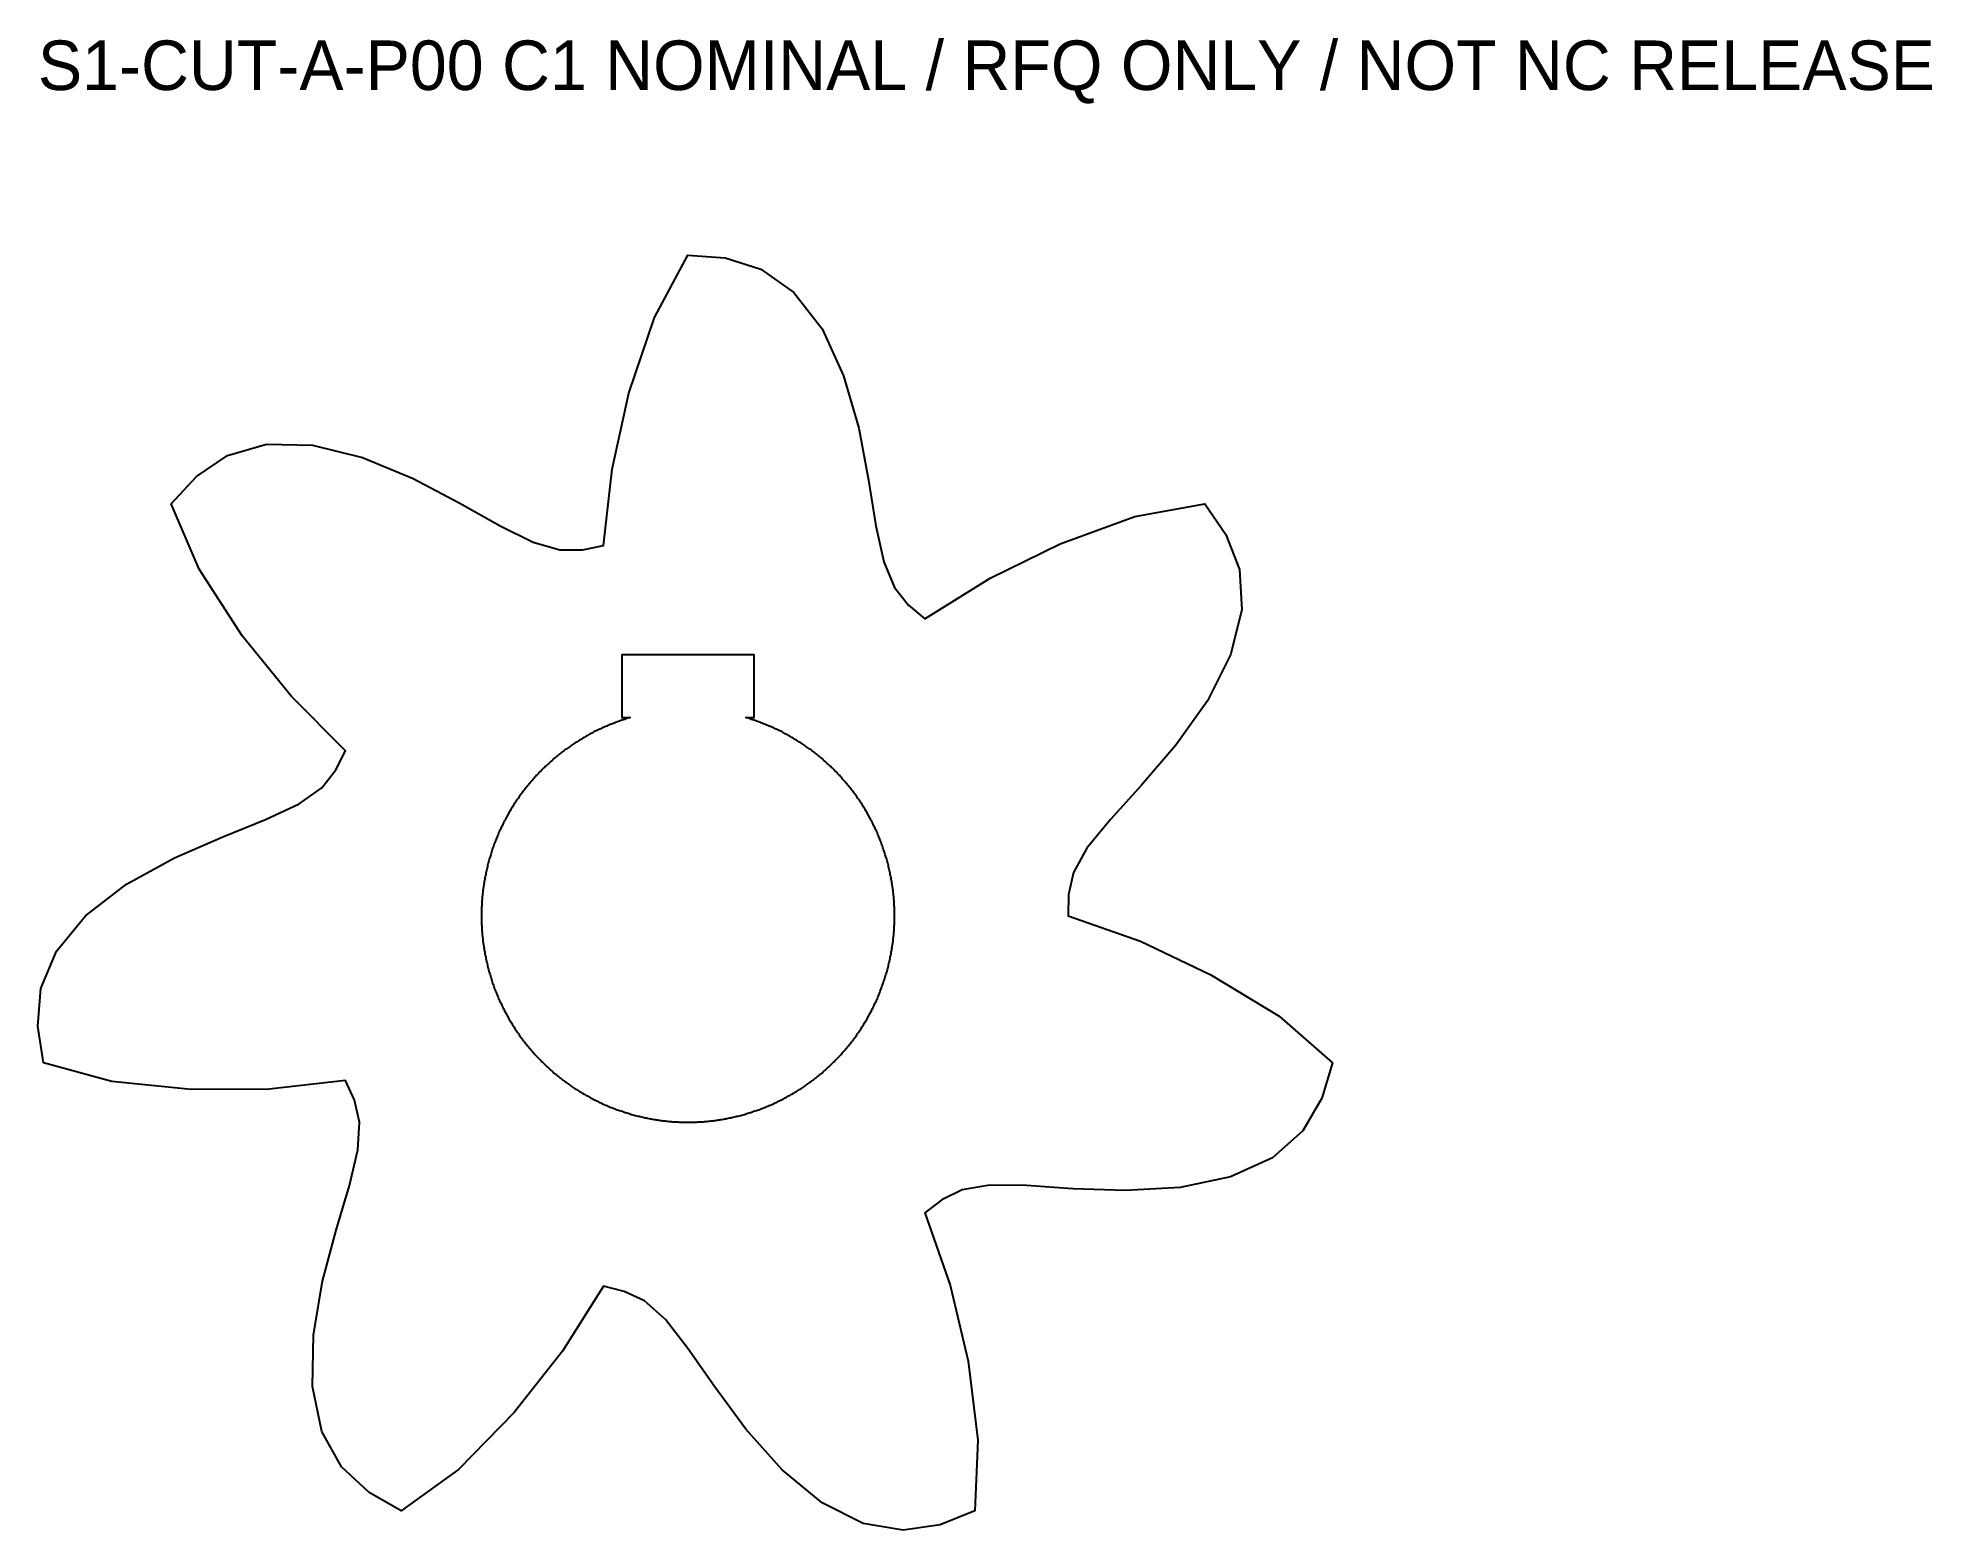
# Model space of a CAD drawing. Header units: millimetres. Extents: x -39 to 75, y -37 to 53.
import ezdxf

# ---------------------------------------------------------------- set-up
doc = ezdxf.new("R2010")
doc.units = ezdxf.units.MM
doc.layers.add('CUT', color=7, linetype='Continuous')
doc.layers.add('INFO', color=7, linetype='Continuous')

msp = doc.modelspace()

# ---------------------------------------------------------------- linework, layer by layer
at = {"layer": 'CUT'}
for points in [[(31.65, -3.57), (35.77, -6.08), (39, -8.9), (38.35, -11.05), (37.2, -13.02), (35.37, -14.65), (32.84, -15.81), (29.78, -16.46), (26.48, -16.64), (23.29, -16.53), (20.49, -16.34), (18.26, -16.32), (16.6, -16.6), (15.37, -17.2), (14.34, -17.98), (15.87, -22.37), (16.95, -26.97), (17.55, -31.75), (17.36, -36.04), (15.27, -36.87), (13.02, -37.2), (10.6, -36.79), (8.11, -35.54), (5.7, -33.54), (3.5, -31.08), (1.6, -28.51), (0, -26.21), (-1.37, -24.45), (-2.63, -23.32), (-3.86, -22.74), (-5.12, -22.42), (-7.59, -26.36), (-10.52, -30.07), (-13.88, -33.52), (-17.36, -36.04), (-19.3, -34.93), (-20.97, -33.37), (-22.15, -31.22), (-22.73, -28.5), (-22.67, -25.37), (-22.12, -22.12), (-21.29, -19.03), (-20.49, -16.34), (-19.97, -14.17), (-19.87, -12.49), (-20.18, -11.16), (-20.72, -9.98), (-25.34, -10.5), (-30.07, -10.52), (-34.86, -10.04), (-39, -8.9), (-39.34, -6.68), (-39.16, -4.41), (-38.22, -2.15), (-36.45, 0), (-33.97, 1.91), (-31.08, 3.5), (-28.15, 4.78), (-25.56, 5.83), (-23.53, 6.78), (-22.15, 7.75), (-21.31, 8.83), (-20.72, 9.98), (-24, 13.27), (-26.97, 16.95), (-29.59, 20.99), (-31.27, 24.94), (-29.75, 26.59), (-27.87, 27.87), (-25.51, 28.55), (-22.73, 28.5), (-19.69, 27.75), (-16.64, 26.48), (-13.81, 24.99), (-11.37, 23.62), (-9.37, 22.62), (-7.75, 22.15), (-6.38, 22.16), (-5.12, 22.42), (-4.59, 27.04), (-3.57, 31.65), (-2.03, 36.22), (0, 40), (2.24, 39.84), (4.41, 39.16), (6.41, 37.74), (8.11, 35.54), (9.42, 32.69), (10.33, 29.52), (10.93, 26.38), (11.37, 23.62), (11.85, 21.43), (12.49, 19.87), (13.34, 18.81), (14.34, 17.98), (18.28, 20.45), (22.52, 22.52), (27.05, 24.18), (31.27, 24.94), (32.54, 23.09), (33.37, 20.97), (33.51, 18.52), (32.84, 15.81), (31.43, 13.02), (29.52, 10.33), (27.44, 7.91), (25.56, 5.83), (24.14, 4.1), (23.32, 2.63), (23.03, 1.29), (23, 0), (27.38, -1.54)], [(12.5, 0.15), (12.5, 0.23), (12.5, 0.31), (12.49, 0.38), (12.49, 0.46), (12.49, 0.54), (12.48, 0.61), (12.48, 0.69), (12.48, 0.77), (12.47, 0.84), (12.47, 0.92), (12.46, 1), (12.45, 1.07), (12.45, 1.15), (12.44, 1.23), (12.43, 1.3), (12.42, 1.38), (12.42, 1.45), (12.41, 1.53), (12.4, 1.61), (12.39, 1.68), (12.38, 1.76), (12.36, 1.83), (12.35, 1.91), (12.34, 1.99), (12.33, 2.06), (12.32, 2.14), (12.3, 2.21), (12.29, 2.29), (12.27, 2.36), (12.26, 2.44), (12.24, 2.51), (12.23, 2.59), (12.21, 2.66), (12.2, 2.74), (12.18, 2.81), (12.16, 2.89), (12.14, 2.96), (12.13, 3.04), (12.11, 3.11), (12.09, 3.19), (12.07, 3.26), (12.05, 3.33), (12.03, 3.41), (12.01, 3.48), (11.98, 3.56), (11.96, 3.63), (11.94, 3.7), (11.92, 3.78), (11.89, 3.85), (11.87, 3.92), (11.84, 3.99), (11.82, 4.07), (11.79, 4.14), (11.77, 4.21), (11.74, 4.28), (11.72, 4.36), (11.69, 4.43), (11.66, 4.5), (11.63, 4.57), (11.61, 4.64), (11.58, 4.71), (11.55, 4.78), (11.52, 4.85), (11.49, 4.92), (11.46, 5), (11.43, 5.07), (11.4, 5.14), (11.36, 5.21), (11.33, 5.28), (11.3, 5.34), (11.27, 5.41), (11.23, 5.48), (11.2, 5.55), (11.17, 5.62), (11.13, 5.69), (11.1, 5.76), (11.06, 5.82), (11.02, 5.89), (10.99, 5.96), (10.95, 6.03), (10.91, 6.09), (10.88, 6.16), (10.84, 6.23), (10.8, 6.29), (10.76, 6.36), (10.72, 6.43), (10.68, 6.49), (10.64, 6.56), (10.6, 6.62), (10.56, 6.69), (10.52, 6.75), (10.48, 6.82), (10.44, 6.88), (10.39, 6.94), (10.35, 7.01), (10.31, 7.07), (10.26, 7.13), (10.22, 7.2), (10.18, 7.26), (10.13, 7.32), (10.09, 7.38), (10.04, 7.45), (9.99, 7.51), (9.95, 7.57), (9.9, 7.63), (9.85, 7.69), (9.81, 7.75), (9.76, 7.81), (9.71, 7.87), (9.66, 7.93), (9.61, 7.99), (9.56, 8.05), (9.52, 8.11), (9.47, 8.16), (9.41, 8.22), (9.36, 8.28), (9.31, 8.34), (9.26, 8.39), (9.21, 8.45), (9.16, 8.51), (9.11, 8.56), (9.05, 8.62), (9, 8.67), (8.95, 8.73), (8.89, 8.78), (8.84, 8.84), (8.78, 8.89), (8.73, 8.95), (8.67, 9), (8.62, 9.05), (8.56, 9.11), (8.51, 9.16), (8.45, 9.21), (8.39, 9.26), (8.34, 9.31), (8.28, 9.36), (8.22, 9.41), (8.16, 9.47), (8.11, 9.52), (8.05, 9.56), (7.99, 9.61), (7.93, 9.66), (7.87, 9.71), (7.81, 9.76), (7.75, 9.81), (7.69, 9.85), (7.63, 9.9), (7.57, 9.95), (7.51, 9.99), (7.45, 10.04), (7.38, 10.09), (7.32, 10.13), (7.26, 10.18), (7.2, 10.22), (7.13, 10.26), (7.07, 10.31), (7.01, 10.35), (6.94, 10.39), (6.88, 10.44), (6.82, 10.48), (6.75, 10.52), (6.69, 10.56), (6.62, 10.6), (6.56, 10.64), (6.49, 10.68), (6.43, 10.72), (6.36, 10.76), (6.29, 10.8), (6.23, 10.84), (6.16, 10.88), (6.09, 10.91), (6.03, 10.95), (5.96, 10.99), (5.89, 11.02), (5.82, 11.06), (5.76, 11.1), (5.69, 11.13), (5.62, 11.17), (5.55, 11.2), (5.48, 11.23), (5.41, 11.27), (5.34, 11.3), (5.28, 11.33), (5.21, 11.36), (5.14, 11.4), (5.07, 11.43), (5, 11.46), (4.92, 11.49), (4.85, 11.52), (4.78, 11.55), (4.71, 11.58), (4.64, 11.61), (4.57, 11.63), (4.5, 11.66), (4.43, 11.69), (4.36, 11.72), (4.28, 11.74), (4.21, 11.77), (4.14, 11.79), (4.07, 11.82), (3.99, 11.84), (3.92, 11.87), (3.85, 11.89), (3.78, 11.92), (3.7, 11.94), (3.63, 11.96), (3.56, 11.98), (3.5, 12), (4, 12), (4, 15.8), (-4, 15.8), (-4, 12), (-3.5, 12), (-3.56, 11.98), (-3.63, 11.96), (-3.7, 11.94), (-3.78, 11.92), (-3.85, 11.89), (-3.92, 11.87), (-3.99, 11.84), (-4.07, 11.82), (-4.14, 11.79), (-4.21, 11.77), (-4.28, 11.74), (-4.36, 11.72), (-4.43, 11.69), (-4.5, 11.66), (-4.57, 11.63), (-4.64, 11.61), (-4.71, 11.58), (-4.78, 11.55), (-4.85, 11.52), (-4.92, 11.49), (-5, 11.46), (-5.07, 11.43), (-5.14, 11.4), (-5.21, 11.36), (-5.28, 11.33), (-5.34, 11.3), (-5.41, 11.27), (-5.48, 11.23), (-5.55, 11.2), (-5.62, 11.17), (-5.69, 11.13), (-5.76, 11.1), (-5.82, 11.06), (-5.89, 11.02), (-5.96, 10.99), (-6.03, 10.95), (-6.09, 10.91), (-6.16, 10.88), (-6.23, 10.84), (-6.29, 10.8), (-6.36, 10.76), (-6.43, 10.72), (-6.49, 10.68), (-6.56, 10.64), (-6.62, 10.6), (-6.69, 10.56), (-6.75, 10.52), (-6.82, 10.48), (-6.88, 10.44), (-6.94, 10.39), (-7.01, 10.35), (-7.07, 10.31), (-7.13, 10.26), (-7.2, 10.22), (-7.26, 10.18), (-7.32, 10.13), (-7.38, 10.09), (-7.45, 10.04), (-7.51, 9.99), (-7.57, 9.95), (-7.63, 9.9), (-7.69, 9.85), (-7.75, 9.81), (-7.81, 9.76), (-7.87, 9.71), (-7.93, 9.66), (-7.99, 9.61), (-8.05, 9.56), (-8.11, 9.52), (-8.16, 9.47), (-8.22, 9.41), (-8.28, 9.36), (-8.34, 9.31), (-8.39, 9.26), (-8.45, 9.21), (-8.51, 9.16), (-8.56, 9.11), (-8.62, 9.05), (-8.67, 9), (-8.73, 8.95), (-8.78, 8.89), (-8.84, 8.84), (-8.89, 8.78), (-8.95, 8.73), (-9, 8.67), (-9.05, 8.62), (-9.11, 8.56), (-9.16, 8.51), (-9.21, 8.45), (-9.26, 8.39), (-9.31, 8.34), (-9.36, 8.28), (-9.41, 8.22), (-9.47, 8.16), (-9.52, 8.11), (-9.56, 8.05), (-9.61, 7.99), (-9.66, 7.93), (-9.71, 7.87), (-9.76, 7.81), (-9.81, 7.75), (-9.85, 7.69), (-9.9, 7.63), (-9.95, 7.57), (-9.99, 7.51), (-10.04, 7.45), (-10.09, 7.38), (-10.13, 7.32), (-10.18, 7.26), (-10.22, 7.2), (-10.26, 7.13), (-10.31, 7.07), (-10.35, 7.01), (-10.39, 6.94), (-10.44, 6.88), (-10.48, 6.82), (-10.52, 6.75), (-10.56, 6.69), (-10.6, 6.62), (-10.64, 6.56), (-10.68, 6.49), (-10.72, 6.43), (-10.76, 6.36), (-10.8, 6.29), (-10.84, 6.23), (-10.88, 6.16), (-10.91, 6.09), (-10.95, 6.03), (-10.99, 5.96), (-11.02, 5.89), (-11.06, 5.82), (-11.1, 5.76), (-11.13, 5.69), (-11.17, 5.62), (-11.2, 5.55), (-11.23, 5.48), (-11.27, 5.41), (-11.3, 5.34), (-11.33, 5.28), (-11.36, 5.21), (-11.4, 5.14), (-11.43, 5.07), (-11.46, 5), (-11.49, 4.92), (-11.52, 4.85), (-11.55, 4.78), (-11.58, 4.71), (-11.61, 4.64), (-11.63, 4.57), (-11.66, 4.5), (-11.69, 4.43), (-11.72, 4.36), (-11.74, 4.28), (-11.77, 4.21), (-11.79, 4.14), (-11.82, 4.07), (-11.84, 3.99), (-11.87, 3.92), (-11.89, 3.85), (-11.92, 3.78), (-11.94, 3.7), (-11.96, 3.63), (-11.98, 3.56), (-12.01, 3.48), (-12.03, 3.41), (-12.05, 3.33), (-12.07, 3.26), (-12.09, 3.19), (-12.11, 3.11), (-12.13, 3.04), (-12.14, 2.96), (-12.16, 2.89), (-12.18, 2.81), (-12.2, 2.74), (-12.21, 2.66), (-12.23, 2.59), (-12.24, 2.51), (-12.26, 2.44), (-12.27, 2.36), (-12.29, 2.29), (-12.3, 2.21), (-12.32, 2.14), (-12.33, 2.06), (-12.34, 1.99), (-12.35, 1.91), (-12.36, 1.83), (-12.38, 1.76), (-12.39, 1.68), (-12.4, 1.61), (-12.41, 1.53), (-12.42, 1.45), (-12.42, 1.38), (-12.43, 1.3), (-12.44, 1.23), (-12.45, 1.15), (-12.45, 1.07), (-12.46, 1), (-12.47, 0.92), (-12.47, 0.84), (-12.48, 0.77), (-12.48, 0.69), (-12.48, 0.61), (-12.49, 0.54), (-12.49, 0.46), (-12.49, 0.38), (-12.5, 0.31), (-12.5, 0.23), (-12.5, 0.15), (-12.5, 0.08), (-12.5, 0), (-12.5, -0.08), (-12.5, -0.15), (-12.5, -0.23), (-12.5, -0.31), (-12.49, -0.38), (-12.49, -0.46), (-12.49, -0.54), (-12.48, -0.61), (-12.48, -0.69), (-12.48, -0.77), (-12.47, -0.84), (-12.47, -0.92), (-12.46, -1), (-12.45, -1.07), (-12.45, -1.15), (-12.44, -1.23), (-12.43, -1.3), (-12.42, -1.38), (-12.42, -1.45), (-12.41, -1.53), (-12.4, -1.61), (-12.39, -1.68), (-12.38, -1.76), (-12.36, -1.83), (-12.35, -1.91), (-12.34, -1.99), (-12.33, -2.06), (-12.32, -2.14), (-12.3, -2.21), (-12.29, -2.29), (-12.27, -2.36), (-12.26, -2.44), (-12.24, -2.51), (-12.23, -2.59), (-12.21, -2.66), (-12.2, -2.74), (-12.18, -2.81), (-12.16, -2.89), (-12.14, -2.96), (-12.13, -3.04), (-12.11, -3.11), (-12.09, -3.19), (-12.07, -3.26), (-12.05, -3.33), (-12.03, -3.41), (-12.01, -3.48), (-11.98, -3.56), (-11.96, -3.63), (-11.94, -3.7), (-11.92, -3.78), (-11.89, -3.85), (-11.87, -3.92), (-11.84, -3.99), (-11.82, -4.07), (-11.79, -4.14), (-11.77, -4.21), (-11.74, -4.28), (-11.72, -4.36), (-11.69, -4.43), (-11.66, -4.5), (-11.63, -4.57), (-11.61, -4.64), (-11.58, -4.71), (-11.55, -4.78), (-11.52, -4.85), (-11.49, -4.92), (-11.46, -5), (-11.43, -5.07), (-11.4, -5.14), (-11.36, -5.21), (-11.33, -5.28), (-11.3, -5.34), (-11.27, -5.41), (-11.23, -5.48), (-11.2, -5.55), (-11.17, -5.62), (-11.13, -5.69), (-11.1, -5.76), (-11.06, -5.82), (-11.02, -5.89), (-10.99, -5.96), (-10.95, -6.03), (-10.91, -6.09), (-10.88, -6.16), (-10.84, -6.23), (-10.8, -6.29), (-10.76, -6.36), (-10.72, -6.43), (-10.68, -6.49), (-10.64, -6.56), (-10.6, -6.62), (-10.56, -6.69), (-10.52, -6.75), (-10.48, -6.82), (-10.44, -6.88), (-10.39, -6.94), (-10.35, -7.01), (-10.31, -7.07), (-10.26, -7.13), (-10.22, -7.2), (-10.18, -7.26), (-10.13, -7.32), (-10.09, -7.38), (-10.04, -7.45), (-9.99, -7.51), (-9.95, -7.57), (-9.9, -7.63), (-9.85, -7.69), (-9.81, -7.75), (-9.76, -7.81), (-9.71, -7.87), (-9.66, -7.93), (-9.61, -7.99), (-9.56, -8.05), (-9.52, -8.11), (-9.47, -8.16), (-9.41, -8.22), (-9.36, -8.28), (-9.31, -8.34), (-9.26, -8.39), (-9.21, -8.45), (-9.16, -8.51), (-9.11, -8.56), (-9.05, -8.62), (-9, -8.67), (-8.95, -8.73), (-8.89, -8.78), (-8.84, -8.84), (-8.78, -8.89), (-8.73, -8.95), (-8.67, -9), (-8.62, -9.05), (-8.56, -9.11), (-8.51, -9.16), (-8.45, -9.21), (-8.39, -9.26), (-8.34, -9.31), (-8.28, -9.36), (-8.22, -9.41), (-8.16, -9.47), (-8.11, -9.52), (-8.05, -9.56), (-7.99, -9.61), (-7.93, -9.66), (-7.87, -9.71), (-7.81, -9.76), (-7.75, -9.81), (-7.69, -9.85), (-7.63, -9.9), (-7.57, -9.95), (-7.51, -9.99), (-7.45, -10.04), (-7.38, -10.09), (-7.32, -10.13), (-7.26, -10.18), (-7.2, -10.22), (-7.13, -10.26), (-7.07, -10.31), (-7.01, -10.35), (-6.94, -10.39), (-6.88, -10.44), (-6.82, -10.48), (-6.75, -10.52), (-6.69, -10.56), (-6.62, -10.6), (-6.56, -10.64), (-6.49, -10.68), (-6.43, -10.72), (-6.36, -10.76), (-6.29, -10.8), (-6.23, -10.84), (-6.16, -10.88), (-6.09, -10.91), (-6.03, -10.95), (-5.96, -10.99), (-5.89, -11.02), (-5.82, -11.06), (-5.76, -11.1), (-5.69, -11.13), (-5.62, -11.17), (-5.55, -11.2), (-5.48, -11.23), (-5.41, -11.27), (-5.34, -11.3), (-5.28, -11.33), (-5.21, -11.36), (-5.14, -11.4), (-5.07, -11.43), (-5, -11.46), (-4.92, -11.49), (-4.85, -11.52), (-4.78, -11.55), (-4.71, -11.58), (-4.64, -11.61), (-4.57, -11.63), (-4.5, -11.66), (-4.43, -11.69), (-4.36, -11.72), (-4.28, -11.74), (-4.21, -11.77), (-4.14, -11.79), (-4.07, -11.82), (-3.99, -11.84), (-3.92, -11.87), (-3.85, -11.89), (-3.78, -11.92), (-3.7, -11.94), (-3.63, -11.96), (-3.56, -11.98), (-3.48, -12.01), (-3.41, -12.03), (-3.33, -12.05), (-3.26, -12.07), (-3.19, -12.09), (-3.11, -12.11), (-3.04, -12.13), (-2.96, -12.14), (-2.89, -12.16), (-2.81, -12.18), (-2.74, -12.2), (-2.66, -12.21), (-2.59, -12.23), (-2.51, -12.24), (-2.44, -12.26), (-2.36, -12.27), (-2.29, -12.29), (-2.21, -12.3), (-2.14, -12.32), (-2.06, -12.33), (-1.99, -12.34), (-1.91, -12.35), (-1.83, -12.36), (-1.76, -12.38), (-1.68, -12.39), (-1.61, -12.4), (-1.53, -12.41), (-1.45, -12.42), (-1.38, -12.42), (-1.3, -12.43), (-1.23, -12.44), (-1.15, -12.45), (-1.07, -12.45), (-1, -12.46), (-0.92, -12.47), (-0.84, -12.47), (-0.77, -12.48), (-0.69, -12.48), (-0.61, -12.48), (-0.54, -12.49), (-0.46, -12.49), (-0.38, -12.49), (-0.31, -12.5), (-0.23, -12.5), (-0.15, -12.5), (-0.08, -12.5), (0, -12.5), (0.08, -12.5), (0.15, -12.5), (0.23, -12.5), (0.31, -12.5), (0.38, -12.49), (0.46, -12.49), (0.54, -12.49), (0.61, -12.48), (0.69, -12.48), (0.77, -12.48), (0.84, -12.47), (0.92, -12.47), (1, -12.46), (1.07, -12.45), (1.15, -12.45), (1.23, -12.44), (1.3, -12.43), (1.38, -12.42), (1.45, -12.42), (1.53, -12.41), (1.61, -12.4), (1.68, -12.39), (1.76, -12.38), (1.83, -12.36), (1.91, -12.35), (1.99, -12.34), (2.06, -12.33), (2.14, -12.32), (2.21, -12.3), (2.29, -12.29), (2.36, -12.27), (2.44, -12.26), (2.51, -12.24), (2.59, -12.23), (2.66, -12.21), (2.74, -12.2), (2.81, -12.18), (2.89, -12.16), (2.96, -12.14), (3.04, -12.13), (3.11, -12.11), (3.19, -12.09), (3.26, -12.07), (3.33, -12.05), (3.41, -12.03), (3.48, -12.01), (3.56, -11.98), (3.63, -11.96), (3.7, -11.94), (3.78, -11.92), (3.85, -11.89), (3.92, -11.87), (3.99, -11.84), (4.07, -11.82), (4.14, -11.79), (4.21, -11.77), (4.28, -11.74), (4.36, -11.72), (4.43, -11.69), (4.5, -11.66), (4.57, -11.63), (4.64, -11.61), (4.71, -11.58), (4.78, -11.55), (4.85, -11.52), (4.92, -11.49), (5, -11.46), (5.07, -11.43), (5.14, -11.4), (5.21, -11.36), (5.28, -11.33), (5.34, -11.3), (5.41, -11.27), (5.48, -11.23), (5.55, -11.2), (5.62, -11.17), (5.69, -11.13), (5.76, -11.1), (5.82, -11.06), (5.89, -11.02), (5.96, -10.99), (6.03, -10.95), (6.09, -10.91), (6.16, -10.88), (6.23, -10.84), (6.29, -10.8), (6.36, -10.76), (6.43, -10.72), (6.49, -10.68), (6.56, -10.64), (6.62, -10.6), (6.69, -10.56), (6.75, -10.52), (6.82, -10.48), (6.88, -10.44), (6.94, -10.39), (7.01, -10.35), (7.07, -10.31), (7.13, -10.26), (7.2, -10.22), (7.26, -10.18), (7.32, -10.13), (7.38, -10.09), (7.45, -10.04), (7.51, -9.99), (7.57, -9.95), (7.63, -9.9), (7.69, -9.85), (7.75, -9.81), (7.81, -9.76), (7.87, -9.71), (7.93, -9.66), (7.99, -9.61), (8.05, -9.56), (8.11, -9.52), (8.16, -9.47), (8.22, -9.41), (8.28, -9.36), (8.34, -9.31), (8.39, -9.26), (8.45, -9.21), (8.51, -9.16), (8.56, -9.11), (8.62, -9.05), (8.67, -9), (8.73, -8.95), (8.78, -8.89), (8.84, -8.84), (8.89, -8.78), (8.95, -8.73), (9, -8.67), (9.05, -8.62), (9.11, -8.56), (9.16, -8.51), (9.21, -8.45), (9.26, -8.39), (9.31, -8.34), (9.36, -8.28), (9.41, -8.22), (9.47, -8.16), (9.52, -8.11), (9.56, -8.05), (9.61, -7.99), (9.66, -7.93), (9.71, -7.87), (9.76, -7.81), (9.81, -7.75), (9.85, -7.69), (9.9, -7.63), (9.95, -7.57), (9.99, -7.51), (10.04, -7.45), (10.09, -7.38), (10.13, -7.32), (10.18, -7.26), (10.22, -7.2), (10.26, -7.13), (10.31, -7.07), (10.35, -7.01), (10.39, -6.94), (10.44, -6.88), (10.48, -6.82), (10.52, -6.75), (10.56, -6.69), (10.6, -6.62), (10.64, -6.56), (10.68, -6.49), (10.72, -6.43), (10.76, -6.36), (10.8, -6.29), (10.84, -6.23), (10.88, -6.16), (10.91, -6.09), (10.95, -6.03), (10.99, -5.96), (11.02, -5.89), (11.06, -5.82), (11.1, -5.76), (11.13, -5.69), (11.17, -5.62), (11.2, -5.55), (11.23, -5.48), (11.27, -5.41), (11.3, -5.34), (11.33, -5.28), (11.36, -5.21), (11.4, -5.14), (11.43, -5.07), (11.46, -5), (11.49, -4.92), (11.52, -4.85), (11.55, -4.78), (11.58, -4.71), (11.61, -4.64), (11.63, -4.57), (11.66, -4.5), (11.69, -4.43), (11.72, -4.36), (11.74, -4.28), (11.77, -4.21), (11.79, -4.14), (11.82, -4.07), (11.84, -3.99), (11.87, -3.92), (11.89, -3.85), (11.92, -3.78), (11.94, -3.7), (11.96, -3.63), (11.98, -3.56), (12.01, -3.48), (12.03, -3.41), (12.05, -3.33), (12.07, -3.26), (12.09, -3.19), (12.11, -3.11), (12.13, -3.04), (12.14, -2.96), (12.16, -2.89), (12.18, -2.81), (12.2, -2.74), (12.21, -2.66), (12.23, -2.59), (12.24, -2.51), (12.26, -2.44), (12.27, -2.36), (12.29, -2.29), (12.3, -2.21), (12.32, -2.14), (12.33, -2.06), (12.34, -1.99), (12.35, -1.91), (12.36, -1.83), (12.38, -1.76), (12.39, -1.68), (12.4, -1.61), (12.41, -1.53), (12.42, -1.45), (12.42, -1.38), (12.43, -1.3), (12.44, -1.23), (12.45, -1.15), (12.45, -1.07), (12.46, -1), (12.47, -0.92), (12.47, -0.84), (12.48, -0.77), (12.48, -0.69), (12.48, -0.61), (12.49, -0.54), (12.49, -0.46), (12.49, -0.38), (12.5, -0.31), (12.5, -0.23), (12.5, -0.15), (12.5, -0.08), (12.5, 0), (12.5, 0.08)]]:
    msp.add_lwpolyline(points, close=True, dxfattribs=at)

# ---------------------------------------------------------------- texts
at = {"layer": 'INFO'}
msp.add_text('S1-CUT-A-P00 C1 NOMINAL / RFQ ONLY / NOT NC RELEASE', height=3, dxfattribs=at).set_placement((-39.34, 50))

doc.saveas('drawing.dxf')
